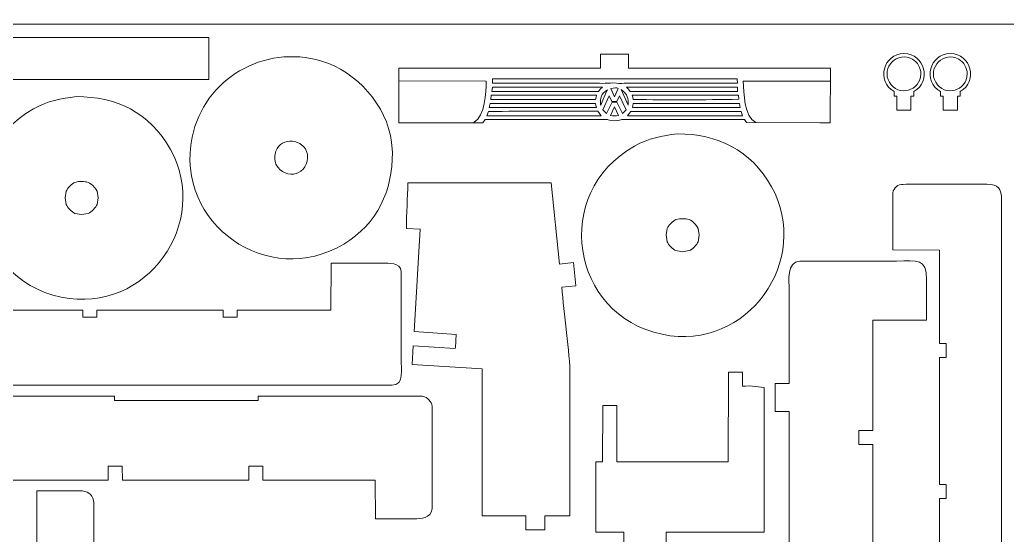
# Model space of a CAD drawing. Header units: centimetres. Extents: x -5.6 to 52.4, y -14 to 24.
# Drawn here: x 5.27 to 23.36, y -4.35 to 5.09 of the extents above; entities that cross this region are included whole.
import ezdxf

# ---------------------------------------------------------------- set-up
doc = ezdxf.new("R2010")
doc.units = ezdxf.units.CM
doc.header["$MEASUREMENT"] = 0
doc.layers.add('Camada 1', color=7, linetype='Continuous')

msp = doc.modelspace()

# ---------------------------------------------------------------- linework, layer by layer
at = {"layer": 'Camada 1', "color": 5, "lineweight": 9}
msp.add_open_spline([(52.40695, -13.99431), (52.40695, -13.99431), (-5.59305, -13.99431), (-5.59305, -13.99431), (-5.59305, -13.99431), (-5.59305, -13.99431), (52.40695, -13.9943), (52.40695, -13.9943), (52.40695, -13.9943), (52.40695, -13.9943), (52.40695, 24.00571), (52.40695, 24.00571), (52.40695, 24.00571), (52.40695, 24.00571), (-5.59305, 24.00571), (-5.59305, 24.00571), (-5.59305, 24.00571), (-5.59305, 24.00571), (-5.59305, -13.9943), (-5.59305, -13.9943)], degree=3, knots=[0, 0, 0, 0, 0.16666667, 0.16666667, 0.16666667, 0.16666667, 0.33333333, 0.33333333, 0.33333333, 0.33333333, 0.5, 0.5, 0.5, 0.5, 0.66666667, 0.66666667, 0.66666667, 0.66666667, 1, 1, 1, 1], dxfattribs=at)
msp.add_open_spline([(-5.59305, 5.00571), (-5.59305, 5.00571), (52.40695, 5.00572), (52.40695, 5.00572)], degree=3, dxfattribs=at)
at = {"layer": 'Camada 1', "color": 3, "lineweight": 9}
for points, knots in [([(2.82941, 3.99021), (2.82941, 3.99021), (2.89815, 3.99021), (2.89815, 3.99021), (2.89815, 3.99021), (2.89815, 3.99021), (2.89815, 4.24651), (2.89815, 4.24651), (2.89815, 4.24651), (2.89815, 4.24651), (3.40454, 4.24651), (3.40454, 4.24651), (3.40454, 4.24651), (3.40454, 4.24651), (3.40454, 3.99021), (3.40454, 3.99021), (3.40454, 3.99021), (3.40454, 3.99021), (8.73712, 3.99021), (8.73712, 3.99021), (8.73712, 3.99021), (8.73712, 3.99021), (8.73712, 4.75915), (8.73712, 4.75915), (8.73712, 4.75915), (8.73712, 4.75915), (3.40454, 4.75915), (3.40454, 4.75915), (3.40454, 4.75915), (3.40454, 4.75915), (3.40454, 4.50285), (3.40454, 4.50285), (3.40454, 4.50285), (3.40454, 4.50285), (2.89815, 4.50285), (2.89815, 4.50285), (2.89815, 4.50285), (2.89815, 4.50285), (2.89815, 4.75915), (2.89815, 4.75915), (2.89815, 4.75915), (2.89815, 4.75915), (1.36027, 4.75915), (1.36027, 4.75915), (1.36027, 4.75915), (1.36027, 4.75915), (1.36027, 3.99021), (1.36027, 3.99021), (1.36027, 3.99021), (1.36027, 3.99021), (2.82941, 3.99021), (2.82941, 3.99021)], [0, 0, 0, 0, 0.07142857, 0.07142857, 0.07142857, 0.07142857, 0.14285714, 0.14285714, 0.14285714, 0.14285714, 0.21428571, 0.21428571, 0.21428571, 0.21428571, 0.28571429, 0.28571429, 0.28571429, 0.28571429, 0.35714286, 0.35714286, 0.35714286, 0.35714286, 0.42857143, 0.42857143, 0.42857143, 0.42857143, 0.5, 0.5, 0.5, 0.5, 0.57142857, 0.57142857, 0.57142857, 0.57142857, 0.64285714, 0.64285714, 0.64285714, 0.64285714, 0.71428571, 0.71428571, 0.71428571, 0.71428571, 0.78571429, 0.78571429, 0.78571429, 0.78571429, 0.85714286, 0.85714286, 0.85714286, 0.85714286, 1, 1, 1, 1]), ([(12.09824, 2.65426), (12.09824, 1.95815), (11.82951, 1.35624), (11.20427, 0.97883), (11.20427, 0.97883), (9.83185, 0.15042), (8.09897, 1.34547), (8.42858, 2.93558), (8.42858, 2.93558), (8.64937, 4.00072), (9.7384, 4.64396), (10.79792, 4.32968), (10.79792, 4.32968), (11.43628, 4.14033), (12.00083, 3.51815), (12.07949, 2.84181), (12.07949, 2.84181), (12.07949, 2.84181), (12.09824, 2.65426), (12.09824, 2.65426)], [0, 0, 0, 0, 0.16666667, 0.16666667, 0.16666667, 0.16666667, 0.33333333, 0.33333333, 0.33333333, 0.33333333, 0.5, 0.5, 0.5, 0.5, 0.66666667, 0.66666667, 0.66666667, 0.66666667, 1, 1, 1, 1]), ([(19.92916, 3.19785), (19.92916, 3.19785), (20.11669, 3.19785), (20.11669, 3.19785), (20.11669, 3.19785), (20.11669, 3.19785), (20.12297, 4.1981), (20.12297, 4.1981), (20.12297, 4.1981), (18.88932, 4.1981), (17.65568, 4.1981), (16.42203, 4.1981), (16.42203, 4.1981), (16.42203, 4.1981), (16.42203, 4.45441), (16.42203, 4.45441), (16.42203, 4.45441), (16.42203, 4.45441), (15.9094, 4.45441), (15.9094, 4.45441), (15.9094, 4.45441), (15.9094, 4.45441), (15.9094, 4.1981), (15.9094, 4.1981), (15.9094, 4.1981), (14.67784, 4.1981), (13.44627, 4.1981), (12.21471, 4.1981), (12.21471, 4.1981), (12.21471, 4.1981), (12.21471, 3.19785), (12.21471, 3.19785), (12.21471, 3.19785), (12.72734, 3.19785), (13.23997, 3.19785), (13.7526, 3.19785), (13.7526, 3.19785), (13.7526, 3.19785), (13.79637, 3.26038), (13.79637, 3.26038), (13.79637, 3.26038), (13.79637, 3.26038), (16.03444, 3.26038), (16.03444, 3.26038), (16.03444, 3.26038), (16.05732, 3.25597), (16.07735, 3.23536), (16.16571, 3.23536), (16.16571, 3.23536), (16.25209, 3.23536), (16.27681, 3.25649), (16.29701, 3.26038), (16.29701, 3.26038), (16.29701, 3.26038), (18.54758, 3.26038), (18.54758, 3.26038), (18.54758, 3.26038), (18.54758, 3.26038), (18.58508, 3.2041), (18.58508, 3.2041), (18.58508, 3.2041), (18.58508, 3.2041), (19.92916, 3.19785), (19.92916, 3.19785)], [0, 0, 0, 0, 0.05882353, 0.05882353, 0.05882353, 0.05882353, 0.11764706, 0.11764706, 0.11764706, 0.11764706, 0.17647059, 0.17647059, 0.17647059, 0.17647059, 0.23529412, 0.23529412, 0.23529412, 0.23529412, 0.29411765, 0.29411765, 0.29411765, 0.29411765, 0.35294118, 0.35294118, 0.35294118, 0.35294118, 0.41176471, 0.41176471, 0.41176471, 0.41176471, 0.47058824, 0.47058824, 0.47058824, 0.47058824, 0.52941176, 0.52941176, 0.52941176, 0.52941176, 0.58823529, 0.58823529, 0.58823529, 0.58823529, 0.64705882, 0.64705882, 0.64705882, 0.64705882, 0.70588235, 0.70588235, 0.70588235, 0.70588235, 0.76470588, 0.76470588, 0.76470588, 0.76470588, 0.82352941, 0.82352941, 0.82352941, 0.82352941, 0.88235294, 0.88235294, 0.88235294, 0.88235294, 1, 1, 1, 1]), ([(21.64917, 3.68578), (21.64917, 3.68578), (21.59687, 3.68578), (21.59687, 3.68578), (21.59687, 3.68578), (21.59687, 3.68578), (21.59687, 3.42878), (21.59687, 3.42878), (21.59687, 3.42878), (21.59687, 3.42878), (21.33987, 3.42878), (21.33987, 3.42878), (21.33987, 3.42878), (21.33987, 3.42878), (21.33987, 3.68578), (21.33987, 3.68578), (21.33987, 3.68578), (21.33987, 3.68578), (21.28757, 3.68578), (21.28757, 3.68578), (21.28757, 3.68578), (21.28757, 3.68578), (21.28757, 3.77131), (21.28757, 3.77131), (21.28757, 3.77131), (20.95719, 3.95644), (21.08763, 4.46507), (21.46837, 4.46507), (21.46837, 4.46507), (21.84911, 4.46507), (21.97955, 3.95644), (21.64917, 3.77131), (21.64917, 3.77131), (21.64917, 3.77131), (21.64917, 3.68578), (21.64917, 3.68578)], [0, 0, 0, 0, 0.1, 0.1, 0.1, 0.1, 0.2, 0.2, 0.2, 0.2, 0.3, 0.3, 0.3, 0.3, 0.4, 0.4, 0.4, 0.4, 0.5, 0.5, 0.5, 0.5, 0.6, 0.6, 0.6, 0.6, 0.7, 0.7, 0.7, 0.7, 0.8, 0.8, 0.8, 0.8, 1, 1, 1, 1]), ([(22.49843, 3.68578), (22.49843, 3.68578), (22.44613, 3.68578), (22.44613, 3.68578), (22.44613, 3.68578), (22.44613, 3.68578), (22.44613, 3.42878), (22.44613, 3.42878), (22.44613, 3.42878), (22.44613, 3.42878), (22.18913, 3.42878), (22.18913, 3.42878), (22.18913, 3.42878), (22.18913, 3.42878), (22.18913, 3.68578), (22.18913, 3.68578), (22.18913, 3.68578), (22.18913, 3.68578), (22.13683, 3.68578), (22.13683, 3.68578), (22.13683, 3.68578), (22.13683, 3.68578), (22.13683, 3.77131), (22.13683, 3.77131), (22.13683, 3.77131), (21.80645, 3.95644), (21.93689, 4.46507), (22.31763, 4.46507), (22.31763, 4.46507), (22.69837, 4.46507), (22.82881, 3.95644), (22.49843, 3.77131), (22.49843, 3.77131), (22.49843, 3.77131), (22.49843, 3.68578), (22.49843, 3.68578)], [0, 0, 0, 0, 0.1, 0.1, 0.1, 0.1, 0.2, 0.2, 0.2, 0.2, 0.3, 0.3, 0.3, 0.3, 0.4, 0.4, 0.4, 0.4, 0.5, 0.5, 0.5, 0.5, 0.6, 0.6, 0.6, 0.6, 0.7, 0.7, 0.7, 0.7, 0.8, 0.8, 0.8, 0.8, 1, 1, 1, 1]), ([(6.30698, 3.6785), (7.03426, 3.6785), (7.64603, 3.39859), (8.03239, 2.70949), (8.03239, 2.70949), (8.77473, 1.38548), (7.60392, -0.3167), (6.03189, 0.00882), (6.03189, 0.00882), (4.3413, 0.35889), (4.00334, 2.60352), (5.51928, 3.45344), (5.51928, 3.45344), (5.78955, 3.60497), (6.01822, 3.63999), (6.30698, 3.6785)], [0, 0, 0, 0, 0.2, 0.2, 0.2, 0.2, 0.4, 0.4, 0.4, 0.4, 0.6, 0.6, 0.6, 0.6, 1, 1, 1, 1]), ([(10.54161, 2.62298), (10.57898, 2.24837), (10.14143, 2.11817), (9.96021, 2.4417), (9.96021, 2.4417), (9.93718, 2.49797), (9.93866, 2.62245), (9.96021, 2.67924), (9.96021, 2.67924), (10.06437, 2.95375), (10.47717, 2.91284), (10.54161, 2.62298)], [0, 0, 0, 0, 0.25, 0.25, 0.25, 0.25, 0.5, 0.5, 0.5, 0.5, 1, 1, 1, 1]), ([(17.3167, 2.99689), (18.04836, 2.99689), (18.66394, 2.7024), (19.04212, 2.02788), (19.04212, 2.02788), (19.78461, 0.70358), (18.61322, -0.99835), (17.04162, -0.6728), (17.04162, -0.6728), (15.35096, -0.32259), (15.01312, 1.92195), (16.52901, 2.77183), (16.52901, 2.77183), (16.79924, 2.92333), (17.02797, 2.95838), (17.3167, 2.99689)], [0, 0, 0, 0, 0.2, 0.2, 0.2, 0.2, 0.4, 0.4, 0.4, 0.4, 0.6, 0.6, 0.6, 0.6, 1, 1, 1, 1]), ([(15.27464, -3.99336), (15.27464, -3.99336), (15.34965, -3.99336), (15.34965, -3.99336), (15.34965, -3.99336), (15.34965, -3.99336), (15.34965, -1.41771), (15.34965, -1.41771), (15.34965, -1.41771), (15.34965, -1.02827), (15.23523, -0.26192), (15.19962, 0.18894), (15.19962, 0.18894), (15.19962, 0.18894), (15.45592, 0.21394), (15.45592, 0.21394), (15.45592, 0.21394), (15.45592, 0.21394), (15.41217, 0.63906), (15.41217, 0.63906), (15.41217, 0.63906), (15.41217, 0.63906), (15.15587, 0.61406), (15.15587, 0.61406), (15.15587, 0.61406), (15.15587, 0.61406), (15.00582, 2.10193), (15.00582, 2.10193), (15.00582, 2.10193), (15.00582, 2.10193), (12.38016, 2.10193), (12.38016, 2.10193), (12.38016, 2.10193), (12.37165, 1.82309), (12.35516, 1.54316), (12.35516, 1.26421), (12.35516, 1.26421), (12.35516, 1.26421), (12.60522, 1.25169), (12.60522, 1.25169), (12.60522, 1.25169), (12.60522, 1.25169), (12.4927, -0.62377), (12.4927, -0.62377), (12.4927, -0.62377), (12.4927, -0.62377), (13.26789, -0.67376), (13.26789, -0.67376), (13.26789, -0.67376), (13.25011, -0.78072), (13.26248, -0.84999), (13.24913, -0.9301), (13.24913, -0.9301), (13.24913, -0.9301), (12.4802, -0.88632), (12.4802, -0.88632), (12.4802, -0.88632), (12.4802, -0.88632), (12.46144, -1.2239), (12.46144, -1.2239), (12.46144, -1.2239), (12.46144, -1.2239), (13.74301, -1.30519), (13.74301, -1.30519), (13.74301, -1.30519), (13.74301, -1.30519), (13.74301, -3.99336), (13.74301, -3.99336), (13.74301, -3.99336), (13.74301, -3.99336), (14.5432, -3.99336), (14.5432, -3.99336), (14.5432, -3.99336), (14.5432, -3.99336), (14.5432, -4.24965), (14.5432, -4.24965), (14.5432, -4.24965), (14.5432, -4.24965), (14.88705, -4.24965), (14.88705, -4.24965), (14.88705, -4.24965), (14.88705, -4.24965), (14.88705, -3.99336), (14.88705, -3.99336), (14.88705, -3.99336), (14.88705, -3.99336), (15.27464, -3.99336), (15.27464, -3.99336)], [0, 0, 0, 0, 0.04347826, 0.04347826, 0.04347826, 0.04347826, 0.08695652, 0.08695652, 0.08695652, 0.08695652, 0.13043478, 0.13043478, 0.13043478, 0.13043478, 0.17391304, 0.17391304, 0.17391304, 0.17391304, 0.2173913, 0.2173913, 0.2173913, 0.2173913, 0.26086957, 0.26086957, 0.26086957, 0.26086957, 0.30434783, 0.30434783, 0.30434783, 0.30434783, 0.34782609, 0.34782609, 0.34782609, 0.34782609, 0.39130435, 0.39130435, 0.39130435, 0.39130435, 0.43478261, 0.43478261, 0.43478261, 0.43478261, 0.47826087, 0.47826087, 0.47826087, 0.47826087, 0.52173913, 0.52173913, 0.52173913, 0.52173913, 0.56521739, 0.56521739, 0.56521739, 0.56521739, 0.60869565, 0.60869565, 0.60869565, 0.60869565, 0.65217391, 0.65217391, 0.65217391, 0.65217391, 0.69565217, 0.69565217, 0.69565217, 0.69565217, 0.73913043, 0.73913043, 0.73913043, 0.73913043, 0.7826087, 0.7826087, 0.7826087, 0.7826087, 0.82608696, 0.82608696, 0.82608696, 0.82608696, 0.86956522, 0.86956522, 0.86956522, 0.86956522, 0.91304348, 0.91304348, 0.91304348, 0.91304348, 1, 1, 1, 1]), ([(22.11827, -3.31897), (22.11827, -3.31897), (22.11827, -3.41899), (22.11827, -3.41899), (22.11827, -3.41899), (22.11827, -3.41899), (22.2433, -3.41899), (22.2433, -3.41899), (22.2433, -3.41899), (22.2433, -3.41899), (22.2433, -3.67532), (22.2433, -3.67532), (22.2433, -3.67532), (22.2433, -3.67532), (22.11827, -3.67532), (22.11827, -3.67532), (22.11827, -3.67532), (22.11827, -3.67532), (22.11827, -5.38822), (22.11827, -5.38822), (22.11827, -5.38822), (22.11827, -5.38822), (21.26181, -5.38822), (21.26181, -5.38822), (21.26181, -5.38822), (21.26181, -6.66385), (21.15486, -6.59546), (21.71191, -6.58853), (21.71191, -6.58853), (21.8375, -6.58749), (23.07478, -6.59627), (23.12477, -6.58228), (23.12477, -6.58228), (23.31395, -6.52935), (23.25607, -6.18577), (23.25607, -6.0384), (23.25607, -6.0384), (23.25607, -6.0384), (23.25607, 1.78232), (23.25607, 1.78232), (23.25607, 1.78232), (23.25607, 1.99798), (23.1985, 2.07613), (22.98725, 2.07613), (22.98725, 2.07613), (22.77077, 2.07613), (21.52467, 2.08407), (21.42434, 2.06988), (21.42434, 2.06988), (21.32616, 2.056), (21.26181, 1.98067), (21.26181, 1.88232), (21.26181, 1.88232), (21.26181, 1.88232), (21.26181, 0.87583), (21.26181, 0.87583), (21.26181, 0.87583), (21.26181, 0.87583), (22.11827, 0.86959), (22.11827, 0.86959), (22.11827, 0.86959), (22.11827, 0.86959), (22.11827, -0.84334), (22.11827, -0.84334), (22.11827, -0.84334), (22.11827, -0.84334), (22.2433, -0.84334), (22.2433, -0.84334), (22.2433, -0.84334), (22.2433, -0.84334), (22.2433, -1.09968), (22.2433, -1.09968), (22.2433, -1.09968), (22.2433, -1.09968), (22.11827, -1.09968), (22.11827, -1.09968), (22.11827, -1.09968), (22.11827, -1.09968), (22.11827, -3.31897), (22.11827, -3.31897)], [0, 0, 0, 0, 0.04761905, 0.04761905, 0.04761905, 0.04761905, 0.0952381, 0.0952381, 0.0952381, 0.0952381, 0.14285714, 0.14285714, 0.14285714, 0.14285714, 0.19047619, 0.19047619, 0.19047619, 0.19047619, 0.23809524, 0.23809524, 0.23809524, 0.23809524, 0.28571429, 0.28571429, 0.28571429, 0.28571429, 0.33333333, 0.33333333, 0.33333333, 0.33333333, 0.38095238, 0.38095238, 0.38095238, 0.38095238, 0.42857143, 0.42857143, 0.42857143, 0.42857143, 0.47619048, 0.47619048, 0.47619048, 0.47619048, 0.52380952, 0.52380952, 0.52380952, 0.52380952, 0.57142857, 0.57142857, 0.57142857, 0.57142857, 0.61904762, 0.61904762, 0.61904762, 0.61904762, 0.66666667, 0.66666667, 0.66666667, 0.66666667, 0.71428571, 0.71428571, 0.71428571, 0.71428571, 0.76190476, 0.76190476, 0.76190476, 0.76190476, 0.80952381, 0.80952381, 0.80952381, 0.80952381, 0.85714286, 0.85714286, 0.85714286, 0.85714286, 0.9047619, 0.9047619, 0.9047619, 0.9047619, 1, 1, 1, 1]), ([(21.88022, 0.32519), (21.88022, 0.73266), (21.72386, 0.66905), (21.3301, 0.66905), (21.3301, 0.66905), (21.3301, 0.66905), (19.56091, 0.66905), (19.56091, 0.66905), (19.56091, 0.66905), (19.30727, 0.65138), (19.36712, 0.29949), (19.36712, 0.13767), (19.36712, 0.13767), (19.36712, 0.13767), (19.36712, -1.57528), (19.36712, -1.57528), (19.36712, -1.57528), (19.36712, -1.57528), (19.11078, -1.57528), (19.11078, -1.57528), (19.11078, -1.57528), (19.11078, -1.57528), (19.11078, -2.08791), (19.11078, -2.08791), (19.11078, -2.08791), (19.11078, -2.08791), (19.36712, -2.08791), (19.36712, -2.08791), (19.36712, -2.08791), (19.36712, -2.08791), (19.36712, -5.58252), (19.36712, -5.58252), (19.36712, -5.58252), (19.36712, -5.58252), (19.11078, -5.58252), (19.11078, -5.58252), (19.11078, -5.58252), (19.11078, -5.58252), (19.11078, -6.09516), (19.11078, -6.09516), (19.11078, -6.09516), (19.11078, -6.09516), (19.36712, -6.09516), (19.36712, -6.09516), (19.36712, -6.09516), (19.36712, -6.09516), (19.36712, -8.05816), (19.36712, -8.05816), (19.36712, -8.05816), (19.36712, -8.22579), (19.40185, -8.34253), (19.57966, -8.36448), (19.57966, -8.36448), (19.57966, -8.36448), (21.69269, -8.36448), (21.69269, -8.36448), (21.69269, -8.36448), (21.76894, -8.34939), (21.87259, -8.28418), (21.88022, -8.18943), (21.88022, -8.18943), (21.88022, -8.18943), (21.88022, -7.2767), (21.88022, -7.2767), (21.88022, -7.2767), (21.55515, -7.2767), (21.23007, -7.2767), (20.905, -7.2767), (20.905, -7.2767), (20.905, -7.2767), (20.89873, -5.26369), (20.89873, -5.26369), (20.89873, -5.26369), (20.89873, -5.26369), (20.64242, -5.26369), (20.64242, -5.26369), (20.64242, -5.26369), (20.64242, -5.26369), (20.64242, -5.00114), (20.64242, -5.00114), (20.64242, -5.00114), (20.64242, -5.00114), (20.89873, -5.00114), (20.89873, -5.00114), (20.89873, -5.00114), (20.89873, -5.00114), (20.89873, -2.68804), (20.89873, -2.68804), (20.89873, -2.68804), (20.89873, -2.68804), (20.64242, -2.68804), (20.64242, -2.68804), (20.64242, -2.68804), (20.64242, -2.68804), (20.64242, -2.43174), (20.64242, -2.43174), (20.64242, -2.43174), (20.64242, -2.43174), (20.89873, -2.43174), (20.89873, -2.43174), (20.89873, -2.43174), (20.89873, -2.43174), (20.89873, -0.41248), (20.89873, -0.41248), (20.89873, -0.41248), (20.89873, -0.41248), (21.88022, -0.41248), (21.88022, -0.41248), (21.88022, -0.41248), (21.88022, -0.41248), (21.88022, 0.32519), (21.88022, 0.32519)], [0, 0, 0, 0, 0.03448276, 0.03448276, 0.03448276, 0.03448276, 0.06896552, 0.06896552, 0.06896552, 0.06896552, 0.10344828, 0.10344828, 0.10344828, 0.10344828, 0.13793103, 0.13793103, 0.13793103, 0.13793103, 0.17241379, 0.17241379, 0.17241379, 0.17241379, 0.20689655, 0.20689655, 0.20689655, 0.20689655, 0.24137931, 0.24137931, 0.24137931, 0.24137931, 0.27586207, 0.27586207, 0.27586207, 0.27586207, 0.31034483, 0.31034483, 0.31034483, 0.31034483, 0.34482759, 0.34482759, 0.34482759, 0.34482759, 0.37931034, 0.37931034, 0.37931034, 0.37931034, 0.4137931, 0.4137931, 0.4137931, 0.4137931, 0.44827586, 0.44827586, 0.44827586, 0.44827586, 0.48275862, 0.48275862, 0.48275862, 0.48275862, 0.51724138, 0.51724138, 0.51724138, 0.51724138, 0.55172414, 0.55172414, 0.55172414, 0.55172414, 0.5862069, 0.5862069, 0.5862069, 0.5862069, 0.62068966, 0.62068966, 0.62068966, 0.62068966, 0.65517241, 0.65517241, 0.65517241, 0.65517241, 0.68965517, 0.68965517, 0.68965517, 0.68965517, 0.72413793, 0.72413793, 0.72413793, 0.72413793, 0.75862069, 0.75862069, 0.75862069, 0.75862069, 0.79310345, 0.79310345, 0.79310345, 0.79310345, 0.82758621, 0.82758621, 0.82758621, 0.82758621, 0.86206897, 0.86206897, 0.86206897, 0.86206897, 0.89655172, 0.89655172, 0.89655172, 0.89655172, 0.93103448, 0.93103448, 0.93103448, 0.93103448, 1, 1, 1, 1]), ([(6.78048, -0.22893), (6.78048, -0.22893), (6.68044, -0.22893), (6.68044, -0.22893), (6.68044, -0.22893), (6.68044, -0.22893), (6.68044, -0.3602), (6.68044, -0.3602), (6.68044, -0.3602), (6.68044, -0.3602), (6.42414, -0.3602), (6.42414, -0.3602), (6.42414, -0.3602), (6.42414, -0.3602), (6.42414, -0.22893), (6.42414, -0.22893), (6.42414, -0.22893), (6.42414, -0.22893), (4.71121, -0.22893), (4.71121, -0.22893), (4.71121, -0.22893), (4.71121, -0.22893), (4.71121, 0.62754), (4.71121, 0.62754), (4.71121, 0.62754), (4.71121, 0.62754), (3.6422, 0.62754), (3.6422, 0.62754), (3.6422, 0.62754), (3.50327, 0.62754), (3.43542, 0.58593), (3.42338, 0.45249), (3.42338, 0.45249), (3.42338, 0.45249), (3.42338, -1.4605), (3.42338, -1.4605), (3.42338, -1.4605), (3.43216, -1.53154), (3.50534, -1.59357), (3.56092, -1.60427), (3.56092, -1.60427), (3.56092, -1.60427), (12.08806, -1.60427), (12.08806, -1.60427), (12.08806, -1.60427), (12.31985, -1.60427), (12.25799, -1.29229), (12.25684, -1.13542), (12.25684, -1.13542), (12.25684, -1.13542), (12.25684, 0.47748), (12.25684, 0.47748), (12.25684, 0.47748), (12.2483, 0.65065), (12.02843, 0.62754), (11.91301, 0.62754), (11.91301, 0.62754), (11.60044, 0.62754), (11.28786, 0.62754), (10.97529, 0.62754), (10.97529, 0.62754), (10.97529, 0.62754), (10.96902, -0.22893), (10.96902, -0.22893), (10.96902, -0.22893), (10.96902, -0.22893), (9.25611, -0.22893), (9.25611, -0.22893), (9.25611, -0.22893), (9.25611, -0.22893), (9.25611, -0.3602), (9.25611, -0.3602), (9.25611, -0.3602), (9.25611, -0.3602), (8.99977, -0.3602), (8.99977, -0.3602), (8.99977, -0.3602), (8.99977, -0.3602), (8.99977, -0.22893), (8.99977, -0.22893), (8.99977, -0.22893), (8.26001, -0.22893), (7.52024, -0.22893), (6.78048, -0.22893)], [0, 0, 0, 0, 0.04545455, 0.04545455, 0.04545455, 0.04545455, 0.09090909, 0.09090909, 0.09090909, 0.09090909, 0.13636364, 0.13636364, 0.13636364, 0.13636364, 0.18181818, 0.18181818, 0.18181818, 0.18181818, 0.22727273, 0.22727273, 0.22727273, 0.22727273, 0.27272727, 0.27272727, 0.27272727, 0.27272727, 0.31818182, 0.31818182, 0.31818182, 0.31818182, 0.36363636, 0.36363636, 0.36363636, 0.36363636, 0.40909091, 0.40909091, 0.40909091, 0.40909091, 0.45454545, 0.45454545, 0.45454545, 0.45454545, 0.5, 0.5, 0.5, 0.5, 0.54545455, 0.54545455, 0.54545455, 0.54545455, 0.59090909, 0.59090909, 0.59090909, 0.59090909, 0.63636364, 0.63636364, 0.63636364, 0.63636364, 0.68181818, 0.68181818, 0.68181818, 0.68181818, 0.72727273, 0.72727273, 0.72727273, 0.72727273, 0.77272727, 0.77272727, 0.77272727, 0.77272727, 0.81818182, 0.81818182, 0.81818182, 0.81818182, 0.86363636, 0.86363636, 0.86363636, 0.86363636, 0.90909091, 0.90909091, 0.90909091, 0.90909091, 1, 1, 1, 1]), ([(18.74721, -1.62599), (18.68274, -1.61311), (18.57889, -1.61974), (18.50962, -1.61974), (18.50962, -1.61974), (18.50962, -1.61974), (18.50962, -1.36341), (18.50962, -1.36341), (18.50962, -1.36341), (18.50962, -1.36341), (18.25332, -1.36341), (18.25332, -1.36341), (18.25332, -1.36341), (18.25332, -1.36341), (18.24708, -3.00757), (18.24708, -3.00757), (18.24708, -3.00757), (18.24708, -3.00757), (16.20907, -3.00757), (16.20907, -3.00757), (16.20907, -3.00757), (16.20907, -3.00757), (16.20907, -1.97608), (16.20907, -1.97608), (16.20907, -1.97608), (16.20907, -1.97608), (15.95273, -1.97608), (15.95273, -1.97608), (15.95273, -1.97608), (15.95273, -1.97608), (15.94649, -3.00757), (15.94649, -3.00757), (15.94649, -3.00757), (15.94649, -3.00757), (15.82146, -3.00757), (15.82146, -3.00757), (15.82146, -3.00757), (15.82146, -3.00757), (15.82146, -4.29539), (15.82146, -4.29539), (15.82146, -4.29539), (15.99234, -4.29539), (16.16322, -4.29539), (16.3341, -4.29539), (16.3341, -4.29539), (16.3341, -4.29539), (16.3341, -7.12111), (16.3341, -7.12111), (16.3341, -7.12111), (16.3341, -7.12111), (15.82146, -7.12736), (15.82146, -7.12736), (15.82146, -7.12736), (15.82146, -7.12736), (15.82146, -8.40895), (15.82146, -8.40895), (15.82146, -8.40895), (15.82146, -8.40895), (15.94649, -8.40895), (15.94649, -8.40895), (15.94649, -8.40895), (15.94649, -8.7457), (15.93993, -9.1069), (15.95273, -9.44044), (15.95273, -9.44044), (15.95273, -9.44044), (16.20907, -9.44044), (16.20907, -9.44044), (16.20907, -9.44044), (16.20907, -9.44044), (16.20907, -8.41519), (16.20907, -8.41519), (16.20907, -8.41519), (16.20907, -8.41519), (18.24708, -8.40895), (18.24708, -8.40895), (18.24708, -8.40895), (18.24708, -8.40895), (18.24708, -10.05308), (18.24708, -10.05308), (18.24708, -10.05308), (18.24708, -10.05308), (18.50338, -10.05308), (18.50338, -10.05308), (18.50338, -10.05308), (18.50338, -10.05308), (18.50338, -9.79678), (18.50338, -9.79678), (18.50338, -9.79678), (18.72313, -9.79678), (18.69056, -9.80308), (18.90974, -9.77178), (18.90974, -9.77178), (18.90974, -9.77178), (18.90974, -7.12736), (18.90974, -7.12736), (18.90974, -7.12736), (18.30959, -7.12736), (17.70944, -7.12736), (17.10929, -7.12736), (17.10929, -7.12736), (17.10929, -7.12736), (17.10929, -6.86479), (17.10929, -6.86479), (17.10929, -6.86479), (17.10929, -6.86479), (18.90974, -6.86479), (18.90974, -6.86479), (18.90974, -6.86479), (18.90974, -6.86479), (18.90974, -4.55173), (18.90974, -4.55173), (18.90974, -4.55173), (18.30959, -4.55173), (17.70944, -4.55173), (17.10929, -4.55173), (17.10929, -4.55173), (17.10929, -4.55173), (17.10929, -4.29539), (17.10929, -4.29539), (17.10929, -4.29539), (17.10929, -4.29539), (18.90974, -4.29539), (18.90974, -4.29539), (18.90974, -4.29539), (18.90974, -4.29539), (18.90974, -1.64474), (18.90974, -1.64474), (18.90974, -1.64474), (18.90974, -1.64474), (18.74721, -1.62599), (18.74721, -1.62599)], [0, 0, 0, 0, 0.02941176, 0.02941176, 0.02941176, 0.02941176, 0.05882353, 0.05882353, 0.05882353, 0.05882353, 0.08823529, 0.08823529, 0.08823529, 0.08823529, 0.11764706, 0.11764706, 0.11764706, 0.11764706, 0.14705882, 0.14705882, 0.14705882, 0.14705882, 0.17647059, 0.17647059, 0.17647059, 0.17647059, 0.20588235, 0.20588235, 0.20588235, 0.20588235, 0.23529412, 0.23529412, 0.23529412, 0.23529412, 0.26470588, 0.26470588, 0.26470588, 0.26470588, 0.29411765, 0.29411765, 0.29411765, 0.29411765, 0.32352941, 0.32352941, 0.32352941, 0.32352941, 0.35294118, 0.35294118, 0.35294118, 0.35294118, 0.38235294, 0.38235294, 0.38235294, 0.38235294, 0.41176471, 0.41176471, 0.41176471, 0.41176471, 0.44117647, 0.44117647, 0.44117647, 0.44117647, 0.47058824, 0.47058824, 0.47058824, 0.47058824, 0.5, 0.5, 0.5, 0.5, 0.52941176, 0.52941176, 0.52941176, 0.52941176, 0.55882353, 0.55882353, 0.55882353, 0.55882353, 0.58823529, 0.58823529, 0.58823529, 0.58823529, 0.61764706, 0.61764706, 0.61764706, 0.61764706, 0.64705882, 0.64705882, 0.64705882, 0.64705882, 0.67647059, 0.67647059, 0.67647059, 0.67647059, 0.70588235, 0.70588235, 0.70588235, 0.70588235, 0.73529412, 0.73529412, 0.73529412, 0.73529412, 0.76470588, 0.76470588, 0.76470588, 0.76470588, 0.79411765, 0.79411765, 0.79411765, 0.79411765, 0.82352941, 0.82352941, 0.82352941, 0.82352941, 0.85294118, 0.85294118, 0.85294118, 0.85294118, 0.88235294, 0.88235294, 0.88235294, 0.88235294, 0.91176471, 0.91176471, 0.91176471, 0.91176471, 0.94117647, 0.94117647, 0.94117647, 0.94117647, 1, 1, 1, 1]), ([(12.48809, -4.04872), (12.63026, -4.04872), (12.79515, -4.04077), (12.82568, -3.86744), (12.82568, -3.86744), (12.82568, -3.86744), (12.82568, -1.99197), (12.82568, -1.99197), (12.82568, -1.99197), (12.81141, -1.90402), (12.73778, -1.82497), (12.65063, -1.8044), (12.65063, -1.8044), (12.65063, -1.8044), (9.63739, -1.8044), (9.63739, -1.8044), (9.63739, -1.8044), (9.63739, -1.8044), (9.63739, -1.88568), (9.63739, -1.88568), (9.63739, -1.88568), (9.63739, -1.88568), (7.00546, -1.88568), (7.00546, -1.88568), (7.00546, -1.88568), (7.00546, -1.88568), (7.00546, -1.8044), (7.00546, -1.8044), (7.00546, -1.8044), (7.00546, -1.8044), (3.97347, -1.8044), (3.97347, -1.8044), (3.97347, -1.8044), (3.86273, -1.81408), (3.7972, -1.9262), (3.79217, -2.01695), (3.79217, -2.01695), (3.79217, -2.01695), (3.79217, -3.86117), (3.79217, -3.86117), (3.79217, -3.86117), (3.80725, -3.9374), (3.87245, -4.04109), (3.9672, -4.04872), (3.9672, -4.04872), (3.9672, -4.04872), (4.83618, -4.04872), (4.83618, -4.04872), (4.83618, -4.04872), (4.83618, -4.04872), (4.83618, -3.34228), (4.83618, -3.34228), (4.83618, -3.34228), (4.83618, -3.34228), (6.89294, -3.34228), (6.89294, -3.34228), (6.89294, -3.34228), (6.89294, -3.34228), (6.89294, -3.08598), (6.89294, -3.08598), (6.89294, -3.08598), (6.97838, -3.08598), (7.06381, -3.08598), (7.14925, -3.08598), (7.14925, -3.08598), (7.14925, -3.08598), (7.15552, -3.34228), (7.15552, -3.34228), (7.15552, -3.34228), (7.92654, -3.34228), (8.69756, -3.34228), (9.46858, -3.34228), (9.46858, -3.34228), (9.46858, -3.34228), (9.46858, -3.08598), (9.46858, -3.08598), (9.46858, -3.08598), (9.46858, -3.08598), (9.72488, -3.08598), (9.72488, -3.08598), (9.72488, -3.08598), (9.72488, -3.08598), (9.72488, -3.34228), (9.72488, -3.34228), (9.72488, -3.34228), (9.72488, -3.34228), (11.78168, -3.34228), (11.78168, -3.34228), (11.78168, -3.34228), (11.78168, -3.34228), (11.78792, -4.04872), (11.78792, -4.04872), (11.78792, -4.04872), (12.02131, -4.04872), (12.2547, -4.04872), (12.48809, -4.04872)], [0, 0, 0, 0, 0.04, 0.04, 0.04, 0.04, 0.08, 0.08, 0.08, 0.08, 0.12, 0.12, 0.12, 0.12, 0.16, 0.16, 0.16, 0.16, 0.2, 0.2, 0.2, 0.2, 0.24, 0.24, 0.24, 0.24, 0.28, 0.28, 0.28, 0.28, 0.32, 0.32, 0.32, 0.32, 0.36, 0.36, 0.36, 0.36, 0.4, 0.4, 0.4, 0.4, 0.44, 0.44, 0.44, 0.44, 0.48, 0.48, 0.48, 0.48, 0.52, 0.52, 0.52, 0.52, 0.56, 0.56, 0.56, 0.56, 0.6, 0.6, 0.6, 0.6, 0.64, 0.64, 0.64, 0.64, 0.68, 0.68, 0.68, 0.68, 0.72, 0.72, 0.72, 0.72, 0.76, 0.76, 0.76, 0.76, 0.8, 0.8, 0.8, 0.8, 0.84, 0.84, 0.84, 0.84, 0.88, 0.88, 0.88, 0.88, 0.92, 0.92, 0.92, 0.92, 1, 1, 1, 1]), ([(-0.16241, -6.60429), (-0.16241, -6.60429), (0.35241, -6.60429), (0.35241, -6.60429), (0.35241, -6.60429), (0.35241, -6.60429), (0.35241, -6.34688), (0.35241, -6.34688), (0.35241, -6.34688), (0.35241, -6.34688), (3.8449, -6.34688), (3.8449, -6.34688), (3.8449, -6.34688), (3.8449, -6.34688), (3.8449, -6.60429), (3.8449, -6.60429), (3.8449, -6.60429), (3.8449, -6.60429), (4.35973, -6.60429), (4.35973, -6.60429), (4.35973, -6.60429), (4.35973, -6.60429), (4.35973, -6.34688), (4.35973, -6.34688), (4.35973, -6.34688), (4.35973, -6.34688), (6.40878, -6.34688), (6.40878, -6.34688), (6.40878, -6.34688), (6.52787, -6.34637), (6.6257, -6.24871), (6.6257, -6.12942), (6.6257, -6.12942), (6.6257, -6.12942), (6.6257, -3.75611), (6.6257, -3.75611), (6.6257, -3.75611), (6.61867, -3.63542), (6.54178, -3.5527), (6.42221, -3.54017), (6.42221, -3.54017), (6.42221, -3.54017), (5.58213, -3.53988), (5.58213, -3.53988), (5.58213, -3.53988), (5.58213, -3.53988), (5.58207, -4.81655), (5.58207, -4.81655), (5.58207, -4.81655), (5.58207, -4.81655), (3.52273, -4.81831), (3.52273, -4.81831), (3.52273, -4.81831), (3.52273, -4.81831), (3.52273, -5.07559), (3.52273, -5.07559), (3.52273, -5.07559), (3.52273, -5.07559), (3.26588, -5.07571), (3.26588, -5.07571), (3.26588, -5.07571), (3.26588, -5.07571), (3.26531, -4.81967), (3.26531, -4.81967), (3.26531, -4.81967), (3.26531, -4.81967), (0.9507, -4.81829), (0.9507, -4.81829), (0.9507, -4.81829), (0.9507, -4.81829), (0.94852, -5.07571), (0.94852, -5.07571), (0.94852, -5.07571), (0.94852, -5.07571), (0.6912, -5.07571), (0.6912, -5.07571), (0.6912, -5.07571), (0.6912, -5.07571), (0.69116, -4.81869), (0.69116, -4.81869), (0.69116, -4.81869), (0.69116, -4.81869), (-1.36816, -4.81827), (-1.36816, -4.81827), (-1.36816, -4.81827), (-1.36816, -4.81827), (-1.36816, -3.54059), (-1.36816, -3.54059), (-1.36816, -3.54059), (-1.36816, -3.54059), (-2.22447, -3.54237), (-2.22447, -3.54237), (-2.22447, -3.54237), (-2.33371, -3.56279), (-2.40641, -3.65188), (-2.40641, -3.76397), (-2.40641, -3.76397), (-2.40641, -3.76397), (-2.40529, -6.15422), (-2.40529, -6.15422), (-2.40529, -6.15422), (-2.38822, -6.2664), (-2.3012, -6.34546), (-2.19106, -6.34688), (-2.19106, -6.34688), (-2.19106, -6.34688), (-0.16241, -6.34688), (-0.16241, -6.34688), (-0.16241, -6.34688), (-0.16241, -6.34688), (-0.16241, -6.60429), (-0.16241, -6.60429)], [0, 0, 0, 0, 0.03448276, 0.03448276, 0.03448276, 0.03448276, 0.06896552, 0.06896552, 0.06896552, 0.06896552, 0.10344828, 0.10344828, 0.10344828, 0.10344828, 0.13793103, 0.13793103, 0.13793103, 0.13793103, 0.17241379, 0.17241379, 0.17241379, 0.17241379, 0.20689655, 0.20689655, 0.20689655, 0.20689655, 0.24137931, 0.24137931, 0.24137931, 0.24137931, 0.27586207, 0.27586207, 0.27586207, 0.27586207, 0.31034483, 0.31034483, 0.31034483, 0.31034483, 0.34482759, 0.34482759, 0.34482759, 0.34482759, 0.37931034, 0.37931034, 0.37931034, 0.37931034, 0.4137931, 0.4137931, 0.4137931, 0.4137931, 0.44827586, 0.44827586, 0.44827586, 0.44827586, 0.48275862, 0.48275862, 0.48275862, 0.48275862, 0.51724138, 0.51724138, 0.51724138, 0.51724138, 0.55172414, 0.55172414, 0.55172414, 0.55172414, 0.5862069, 0.5862069, 0.5862069, 0.5862069, 0.62068966, 0.62068966, 0.62068966, 0.62068966, 0.65517241, 0.65517241, 0.65517241, 0.65517241, 0.68965517, 0.68965517, 0.68965517, 0.68965517, 0.72413793, 0.72413793, 0.72413793, 0.72413793, 0.75862069, 0.75862069, 0.75862069, 0.75862069, 0.79310345, 0.79310345, 0.79310345, 0.79310345, 0.82758621, 0.82758621, 0.82758621, 0.82758621, 0.86206897, 0.86206897, 0.86206897, 0.86206897, 0.89655172, 0.89655172, 0.89655172, 0.89655172, 0.93103448, 0.93103448, 0.93103448, 0.93103448, 1, 1, 1, 1])]:
    msp.add_open_spline(points, degree=3, knots=knots, dxfattribs=at)
at = {"layer": 'Camada 1', "color": 1, "lineweight": 9}
for points, knots in [([(21.62271, 4.36197), (21.35126, 4.51911), (21.04371, 4.21281), (21.20104, 3.94031), (21.20104, 3.94031), (21.3581, 3.66827), (21.77705, 3.78052), (21.77705, 4.09465), (21.77705, 4.09465), (21.77705, 4.20473), (21.71815, 4.30701), (21.62271, 4.36197)], [0, 0, 0, 0, 0.25, 0.25, 0.25, 0.25, 0.5, 0.5, 0.5, 0.5, 1, 1, 1, 1]), ([(22.47197, 4.36197), (22.20052, 4.51911), (21.89297, 4.21281), (22.0503, 3.94031), (22.0503, 3.94031), (22.20736, 3.66827), (22.62631, 3.78052), (22.62631, 4.09465), (22.62631, 4.09465), (22.62631, 4.20473), (22.56741, 4.30701), (22.47197, 4.36197)], [0, 0, 0, 0, 0.25, 0.25, 0.25, 0.25, 0.5, 0.5, 0.5, 0.5, 1, 1, 1, 1]), ([(13.59006, 3.2041), (13.79703, 3.32837), (13.81513, 3.75341), (13.81513, 3.96055), (13.81513, 3.96055), (13.81513, 3.96055), (12.21471, 3.9668), (12.21471, 3.9668)], [0, 0, 0, 0, 0.33333333, 0.33333333, 0.33333333, 0.33333333, 1, 1, 1, 1]), ([(16.01568, 3.76051), (16.01568, 3.76051), (16.03444, 3.80425), (16.03444, 3.80425), (16.03444, 3.80425), (15.9146, 3.72441), (15.9094, 3.65636), (15.9094, 3.52293), (15.9094, 3.52293), (15.95779, 3.60768), (15.97505, 3.67341), (16.01568, 3.76051)], [0, 0, 0, 0, 0.25, 0.25, 0.25, 0.25, 0.5, 0.5, 0.5, 0.5, 1, 1, 1, 1]), ([(16.18446, 3.84176), (16.20058, 3.83946), (16.22276, 3.84101), (16.23448, 3.82925), (16.23448, 3.82925), (16.23448, 3.82925), (16.16571, 3.67298), (16.16571, 3.67298), (16.16571, 3.67298), (16.16571, 3.67298), (16.09696, 3.82925), (16.09696, 3.82925), (16.09696, 3.82925), (16.09696, 3.82925), (16.18446, 3.84176), (16.18446, 3.84176)], [0, 0, 0, 0, 0.2, 0.2, 0.2, 0.2, 0.4, 0.4, 0.4, 0.4, 0.6, 0.6, 0.6, 0.6, 1, 1, 1, 1]), ([(16.41576, 3.52293), (16.41576, 3.6463), (16.41499, 3.71112), (16.29074, 3.8105), (16.29074, 3.8105), (16.29074, 3.8105), (16.41576, 3.52293), (16.41576, 3.52293)], [0, 0, 0, 0, 0.33333333, 0.33333333, 0.33333333, 0.33333333, 1, 1, 1, 1]), ([(18.75386, 3.2041), (18.53414, 3.31409), (18.5372, 3.74824), (18.52255, 3.96055), (18.52255, 3.96055), (19.05393, 3.96055), (19.58531, 3.96055), (20.11669, 3.96055)], [0, 0, 0, 0, 0.33333333, 0.33333333, 0.33333333, 0.33333333, 1, 1, 1, 1]), ([(16.34075, 3.39789), (16.34075, 3.39789), (16.30949, 3.36665), (16.30949, 3.36665), (16.30949, 3.36665), (16.30949, 3.36665), (16.20948, 3.57919), (16.20948, 3.57919), (16.20948, 3.57919), (16.20948, 3.57919), (16.12196, 3.57919), (16.12196, 3.57919), (16.12196, 3.57919), (16.12196, 3.57919), (16.02192, 3.36665), (16.02192, 3.36665), (16.02192, 3.36665), (16.02192, 3.36665), (15.95315, 3.4354), (15.95315, 3.4354), (15.95315, 3.4354), (15.95315, 3.4354), (16.0657, 3.69173), (16.0657, 3.69173), (16.0657, 3.69173), (16.0657, 3.69173), (16.11571, 3.59169), (16.11571, 3.59169), (16.11571, 3.59169), (16.11571, 3.59169), (16.20948, 3.59169), (16.20948, 3.59169), (16.20948, 3.59169), (16.20948, 3.59169), (16.2595, 3.69173), (16.2595, 3.69173), (16.2595, 3.69173), (16.2595, 3.69173), (16.37826, 3.4354), (16.37826, 3.4354), (16.37826, 3.4354), (16.37826, 3.4354), (16.34075, 3.39789), (16.34075, 3.39789)], [0, 0, 0, 0, 0.08333333, 0.08333333, 0.08333333, 0.08333333, 0.16666667, 0.16666667, 0.16666667, 0.16666667, 0.25, 0.25, 0.25, 0.25, 0.33333333, 0.33333333, 0.33333333, 0.33333333, 0.41666667, 0.41666667, 0.41666667, 0.41666667, 0.5, 0.5, 0.5, 0.5, 0.58333333, 0.58333333, 0.58333333, 0.58333333, 0.66666667, 0.66666667, 0.66666667, 0.66666667, 0.75, 0.75, 0.75, 0.75, 0.83333333, 0.83333333, 0.83333333, 0.83333333, 1, 1, 1, 1]), ([(16.1282, 3.32912), (16.1282, 3.32912), (16.0907, 3.33539), (16.0907, 3.33539), (16.0907, 3.33539), (16.0907, 3.33539), (16.16571, 3.49169), (16.16571, 3.49169), (16.16571, 3.49169), (16.16571, 3.49169), (16.24075, 3.33539), (16.24075, 3.33539), (16.24075, 3.33539), (16.17944, 3.32515), (16.18253, 3.32008), (16.1282, 3.32912)], [0, 0, 0, 0, 0.2, 0.2, 0.2, 0.2, 0.4, 0.4, 0.4, 0.4, 0.6, 0.6, 0.6, 0.6, 1, 1, 1, 1])]:
    msp.add_open_spline(points, degree=3, knots=knots, dxfattribs=at)
at = {"layer": 'Camada 1', "lineweight": 9}
for points, knots in [([(16.13446, 3.92929), (16.03096, 3.91636), (15.85276, 3.92304), (15.74687, 3.92304), (15.74687, 3.92304), (15.14046, 3.92304), (14.53406, 3.92304), (13.92765, 3.92304), (13.92765, 3.92304), (13.92765, 3.92304), (13.92765, 4.0043), (13.92765, 4.0043), (13.92765, 4.0043), (15.42178, 4.0043), (16.9159, 4.0043), (18.41003, 4.0043), (18.41003, 4.0043), (18.41003, 4.0043), (18.41627, 3.92304), (18.41627, 3.92304), (18.41627, 3.92304), (17.80571, 3.92304), (17.19514, 3.92304), (16.58458, 3.92304), (16.58458, 3.92304), (16.58458, 3.92304), (16.34075, 3.92304), (16.34075, 3.92304), (16.34075, 3.92304), (16.27422, 3.92082), (16.27013, 3.91156), (16.20322, 3.92304), (16.20322, 3.92304), (16.20322, 3.92304), (16.13446, 3.92929), (16.13446, 3.92929)], [0, 0, 0, 0, 0.1, 0.1, 0.1, 0.1, 0.2, 0.2, 0.2, 0.2, 0.3, 0.3, 0.3, 0.3, 0.4, 0.4, 0.4, 0.4, 0.5, 0.5, 0.5, 0.5, 0.6, 0.6, 0.6, 0.6, 0.7, 0.7, 0.7, 0.7, 0.8, 0.8, 0.8, 0.8, 1, 1, 1, 1]), ([(15.90316, 3.81677), (15.90316, 3.81677), (15.87189, 3.77299), (15.87189, 3.77299), (15.87189, 3.77299), (15.87189, 3.77299), (13.92141, 3.77299), (13.92141, 3.77299), (13.92141, 3.77299), (13.92141, 3.77299), (13.92765, 3.85428), (13.92765, 3.85428), (13.92765, 3.85428), (13.92765, 3.85428), (15.94691, 3.85428), (15.94691, 3.85428), (15.94691, 3.85428), (15.94691, 3.85428), (15.90316, 3.81677), (15.90316, 3.81677)], [0, 0, 0, 0, 0.16666667, 0.16666667, 0.16666667, 0.16666667, 0.33333333, 0.33333333, 0.33333333, 0.33333333, 0.5, 0.5, 0.5, 0.5, 0.66666667, 0.66666667, 0.66666667, 0.66666667, 1, 1, 1, 1]), ([(16.42203, 3.81677), (16.42203, 3.81677), (16.38453, 3.85428), (16.38453, 3.85428), (16.38453, 3.85428), (16.38453, 3.85428), (18.41627, 3.85428), (18.41627, 3.85428), (18.41627, 3.85428), (18.41627, 3.85428), (18.41627, 3.77299), (18.41627, 3.77299), (18.41627, 3.77299), (18.41627, 3.77299), (16.45327, 3.77299), (16.45327, 3.77299), (16.45327, 3.77299), (16.45327, 3.77299), (16.42203, 3.81677), (16.42203, 3.81677)], [0, 0, 0, 0, 0.16666667, 0.16666667, 0.16666667, 0.16666667, 0.33333333, 0.33333333, 0.33333333, 0.33333333, 0.5, 0.5, 0.5, 0.5, 0.66666667, 0.66666667, 0.66666667, 0.66666667, 1, 1, 1, 1]), ([(15.82811, 3.66671), (15.82811, 3.66671), (15.81563, 3.62297), (15.81563, 3.62297), (15.81563, 3.62297), (15.81563, 3.62297), (13.90266, 3.62297), (13.90266, 3.62297), (13.90266, 3.62297), (13.90266, 3.62297), (13.90889, 3.70421), (13.90889, 3.70421), (13.90889, 3.70421), (14.55072, 3.70421), (15.19256, 3.70421), (15.83439, 3.70421), (15.83439, 3.70421), (15.83439, 3.70421), (15.82811, 3.66671), (15.82811, 3.66671)], [0, 0, 0, 0, 0.16666667, 0.16666667, 0.16666667, 0.16666667, 0.33333333, 0.33333333, 0.33333333, 0.33333333, 0.5, 0.5, 0.5, 0.5, 0.66666667, 0.66666667, 0.66666667, 0.66666667, 1, 1, 1, 1]), ([(16.50329, 3.66671), (16.50329, 3.66671), (16.49081, 3.70421), (16.49081, 3.70421), (16.49081, 3.70421), (17.13888, 3.70421), (17.78695, 3.70421), (18.43502, 3.70421), (18.43502, 3.70421), (18.43502, 3.70421), (18.44129, 3.6292), (18.44129, 3.6292), (18.44129, 3.6292), (17.80379, 3.61596), (17.149, 3.62297), (16.50957, 3.62297), (16.50957, 3.62297), (16.50957, 3.62297), (16.50329, 3.66671), (16.50329, 3.66671)], [0, 0, 0, 0, 0.16666667, 0.16666667, 0.16666667, 0.16666667, 0.33333333, 0.33333333, 0.33333333, 0.33333333, 0.5, 0.5, 0.5, 0.5, 0.66666667, 0.66666667, 0.66666667, 0.66666667, 1, 1, 1, 1]), ([(15.82188, 3.51668), (15.82188, 3.51668), (15.83439, 3.47917), (15.83439, 3.47917), (15.83439, 3.47917), (15.18006, 3.47917), (14.52572, 3.47917), (13.87139, 3.47917), (13.87139, 3.47917), (13.87139, 3.47917), (13.89014, 3.55419), (13.89014, 3.55419), (13.89014, 3.55419), (14.53197, 3.55419), (15.1738, 3.55419), (15.81563, 3.55419), (15.81563, 3.55419), (15.81563, 3.55419), (15.82188, 3.51668), (15.82188, 3.51668)], [0, 0, 0, 0, 0.16666667, 0.16666667, 0.16666667, 0.16666667, 0.33333333, 0.33333333, 0.33333333, 0.33333333, 0.5, 0.5, 0.5, 0.5, 0.66666667, 0.66666667, 0.66666667, 0.66666667, 1, 1, 1, 1]), ([(16.50329, 3.51668), (16.50329, 3.51668), (16.50957, 3.55419), (16.50957, 3.55419), (16.50957, 3.55419), (16.50957, 3.55419), (18.45377, 3.55419), (18.45377, 3.55419), (18.45377, 3.55419), (18.45377, 3.55419), (18.46629, 3.47917), (18.46629, 3.47917), (18.46629, 3.47917), (18.46629, 3.47917), (16.49705, 3.47917), (16.49705, 3.47917), (16.49705, 3.47917), (16.49705, 3.47917), (16.50329, 3.51668), (16.50329, 3.51668)], [0, 0, 0, 0, 0.16666667, 0.16666667, 0.16666667, 0.16666667, 0.33333333, 0.33333333, 0.33333333, 0.33333333, 0.5, 0.5, 0.5, 0.5, 0.66666667, 0.66666667, 0.66666667, 0.66666667, 1, 1, 1, 1]), ([(15.89065, 3.36665), (15.89065, 3.36665), (15.92192, 3.32912), (15.92192, 3.32912), (15.92192, 3.32912), (15.22383, 3.32912), (14.52574, 3.32912), (13.82765, 3.32912), (13.82765, 3.32912), (13.82765, 3.32912), (13.85888, 3.40416), (13.85888, 3.40416), (13.85888, 3.40416), (14.51971, 3.41737), (15.19674, 3.41041), (15.85939, 3.41041), (15.85939, 3.41041), (15.85939, 3.41041), (15.89065, 3.36665), (15.89065, 3.36665)], [0, 0, 0, 0, 0.16666667, 0.16666667, 0.16666667, 0.16666667, 0.33333333, 0.33333333, 0.33333333, 0.33333333, 0.5, 0.5, 0.5, 0.5, 0.66666667, 0.66666667, 0.66666667, 0.66666667, 1, 1, 1, 1]), ([(16.43452, 3.36665), (16.43452, 3.36665), (16.46579, 3.40416), (16.46579, 3.40416), (16.46579, 3.40416), (16.46579, 3.40416), (18.48505, 3.40416), (18.48505, 3.40416), (18.48505, 3.40416), (18.48505, 3.40416), (18.51003, 3.32912), (18.51003, 3.32912), (18.51003, 3.32912), (18.51003, 3.32912), (16.40328, 3.32912), (16.40328, 3.32912), (16.40328, 3.32912), (16.40328, 3.32912), (16.43452, 3.36665), (16.43452, 3.36665)], [0, 0, 0, 0, 0.16666667, 0.16666667, 0.16666667, 0.16666667, 0.33333333, 0.33333333, 0.33333333, 0.33333333, 0.5, 0.5, 0.5, 0.5, 0.66666667, 0.66666667, 0.66666667, 0.66666667, 1, 1, 1, 1]), ([(6.34449, 2.12186), (6.44304, 2.12186), (6.50032, 2.13357), (6.5758, 2.07809), (6.5758, 2.07809), (6.61196, 2.05151), (6.67355, 1.98401), (6.68832, 1.94681), (6.68832, 1.94681), (6.68832, 1.94681), (6.70707, 1.82802), (6.70707, 1.82802), (6.70707, 1.82802), (6.70707, 1.82802), (6.68832, 1.703), (6.68832, 1.703), (6.68832, 1.703), (6.66831, 1.65262), (6.57624, 1.56051), (6.52577, 1.54046), (6.52577, 1.54046), (6.52577, 1.54046), (6.40075, 1.52171), (6.40075, 1.52171), (6.40075, 1.52171), (6.40075, 1.52171), (6.28195, 1.54046), (6.28195, 1.54046), (6.28195, 1.54046), (6.23157, 1.56048), (6.13942, 1.65259), (6.11941, 1.703), (6.11941, 1.703), (6.11941, 1.703), (6.10066, 1.82802), (6.10066, 1.82802), (6.10066, 1.82802), (6.10066, 1.82802), (6.11941, 1.94681), (6.11941, 1.94681), (6.11941, 1.94681), (6.13943, 1.99725), (6.23162, 2.08936), (6.28195, 2.10936), (6.28195, 2.10936), (6.28195, 2.10936), (6.34449, 2.12186), (6.34449, 2.12186)], [0, 0, 0, 0, 0.07692308, 0.07692308, 0.07692308, 0.07692308, 0.15384615, 0.15384615, 0.15384615, 0.15384615, 0.23076923, 0.23076923, 0.23076923, 0.23076923, 0.30769231, 0.30769231, 0.30769231, 0.30769231, 0.38461538, 0.38461538, 0.38461538, 0.38461538, 0.46153846, 0.46153846, 0.46153846, 0.46153846, 0.53846154, 0.53846154, 0.53846154, 0.53846154, 0.61538462, 0.61538462, 0.61538462, 0.61538462, 0.69230769, 0.69230769, 0.69230769, 0.69230769, 0.76923077, 0.76923077, 0.76923077, 0.76923077, 0.84615385, 0.84615385, 0.84615385, 0.84615385, 1, 1, 1, 1]), ([(17.3542, 1.44023), (17.45285, 1.44023), (17.51002, 1.45195), (17.58551, 1.39648), (17.58551, 1.39648), (17.62171, 1.36988), (17.68325, 1.3024), (17.69803, 1.2652), (17.69803, 1.2652), (17.69803, 1.2652), (17.71679, 1.14641), (17.71679, 1.14641), (17.71679, 1.14641), (17.71679, 1.14641), (17.69803, 1.02139), (17.69803, 1.02139), (17.69803, 1.02139), (17.67799, 0.97092), (17.5859, 0.87886), (17.5355, 0.85884), (17.5355, 0.85884), (17.5355, 0.85884), (17.41046, 0.84009), (17.41046, 0.84009), (17.41046, 0.84009), (17.41046, 0.84009), (17.29168, 0.85884), (17.29168, 0.85884), (17.29168, 0.85884), (17.24127, 0.87886), (17.14917, 0.97097), (17.12914, 1.02139), (17.12914, 1.02139), (17.12914, 1.02139), (17.11039, 1.14641), (17.11039, 1.14641), (17.11039, 1.14641), (17.11039, 1.14641), (17.12914, 1.2652), (17.12914, 1.2652), (17.12914, 1.2652), (17.14915, 1.31555), (17.24125, 1.40773), (17.29168, 1.42775), (17.29168, 1.42775), (17.29168, 1.42775), (17.3542, 1.44023), (17.3542, 1.44023)], [0, 0, 0, 0, 0.07692308, 0.07692308, 0.07692308, 0.07692308, 0.15384615, 0.15384615, 0.15384615, 0.15384615, 0.23076923, 0.23076923, 0.23076923, 0.23076923, 0.30769231, 0.30769231, 0.30769231, 0.30769231, 0.38461538, 0.38461538, 0.38461538, 0.38461538, 0.46153846, 0.46153846, 0.46153846, 0.46153846, 0.53846154, 0.53846154, 0.53846154, 0.53846154, 0.61538462, 0.61538462, 0.61538462, 0.61538462, 0.69230769, 0.69230769, 0.69230769, 0.69230769, 0.76923077, 0.76923077, 0.76923077, 0.76923077, 0.84615385, 0.84615385, 0.84615385, 0.84615385, 1, 1, 1, 1])]:
    msp.add_open_spline(points, degree=3, knots=knots, dxfattribs=at)

doc.saveas('drawing.dxf')
